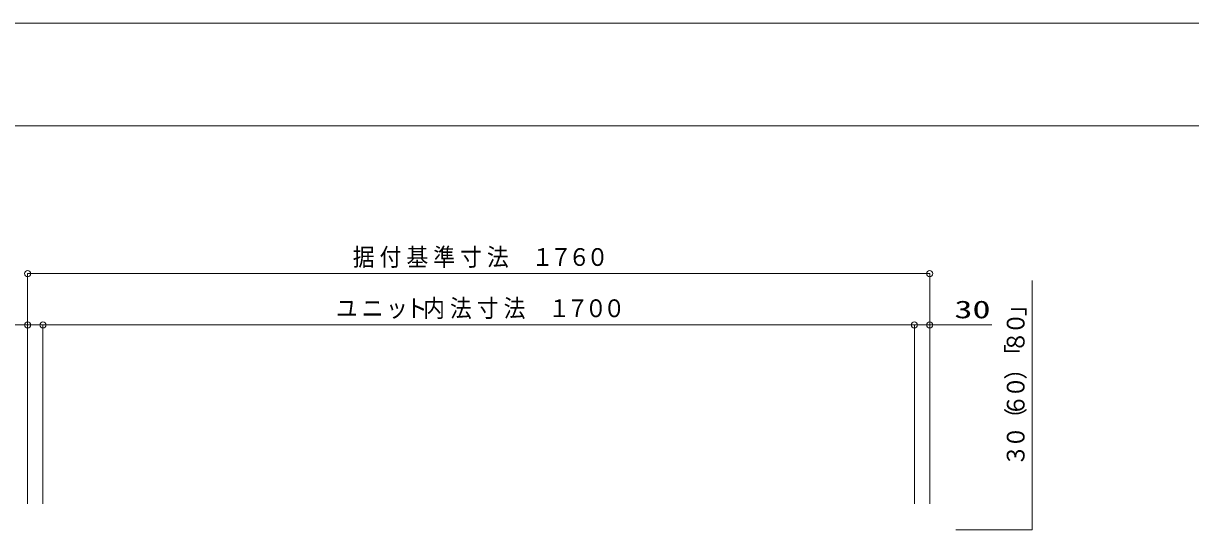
# Model space of a CAD drawing. Units: millimetres on the paper. Extents: x -305 to 305, y -152 to 152.
# Drawn here: x -29.3 to 84.5, y 99.7 to 148.5 of the extents above; entities that cross this region are included whole.
import ezdxf
from ezdxf.enums import TextEntityAlignment as Align

# ---------------------------------------------------------------- set-up
doc = ezdxf.new("R2010")
doc.units = ezdxf.units.MM
for name, color, linetype, lineweight in [('0-0_0', 7, 'Continuous', 9), ('0-1_VIEW0001', 7, 'Continuous', 9), ('0-3_図面枠', 3, 'Continuous', 9), ('0-4_DEFPOINTS', 7, 'Continuous', 9)]:
    doc.layers.add(name, color=color, linetype=linetype, lineweight=lineweight)
doc.styles.add('ＭＳ ゴシック', font='')
doc.styles.get('ＭＳ ゴシック').set_extended_font_data('MS Gothic')

# ---------------------------------------------------------------- blocks, each defined once
blk = doc.blocks.new('_ORIGIN')
at = {"layer": '0-0_0'}
blk.add_line((0, 0), (-1, 0), dxfattribs=at)
blk.add_circle((0, 0), 0.5, dxfattribs=at)

msp = doc.modelspace()

# ---------------------------------------------------------------- linework, layer by layer
at = {"layer": '0-1_VIEW0001'}
for p, q in [((-28.934, 101.613), (-28.934, 124.073)), ((58.466, 124.073), (-28.334, 124.073)), ((59.066, 101.613), (59.066, 124.073)), ((-28.934, 119.074), (-34.834, 119.074)), ((-28.934, 101.613), (-28.934, 119.074)), ((-28.934, 119.074), (-27.434, 119.074)), ((-27.434, 117.534), (-27.434, 119.074)), ((-27.434, 101.613), (-27.434, 119.073)), ((-26.834, 119.074), (-26.234, 119.074)), ((-26.834, 119.073), (56.966, 119.073)), ((56.966, 119.073), (56.366, 119.073)), ((57.566, 119.073), (59.066, 119.073)), ((57.566, 101.613), (57.566, 119.073)), ((59.666, 119.073), (60.266, 119.073)), ((69.067, 99.674), (69.067, 100.274))]:
    msp.add_line(p, q, dxfattribs=at)
for points in [[(61.606, 99.074), (69.067, 99.074), (69.067, 123.416)], [(59.066, 101.613), (59.066, 119.073), (65.105, 119.073)]]:
    msp.add_lwpolyline(points, dxfattribs=at)
at = {"layer": '0-3_図面枠'}
msp.add_lwpolyline([(-291.017, -138.498), (108.983, -138.498), (108.983, 138.502), (-291.017, 138.502)], close=True, dxfattribs=at)
at = {"layer": '0-4_DEFPOINTS'}
msp.add_line((118.983, 148.502), (-301.017, 148.502), dxfattribs=at)

# ---------------------------------------------------------------- block references
at = {"layer": '0-1_VIEW0001', "xscale": 0.6, "yscale": 0.6, "rotation": 180}
for p in [(-28.934, 124.073), (-27.434, 119.074), (-27.434, 119.073), (59.066, 119.073)]:
    msp.add_blockref('_ORIGIN', p, dxfattribs=at)
at = {"layer": '0-1_VIEW0001', "xscale": 0.6, "yscale": 0.6}
for p in [(59.066, 124.073), (-28.934, 119.074), (57.566, 119.073), (57.566, 119.073)]:
    msp.add_blockref('_ORIGIN', p, dxfattribs=at)

# ---------------------------------------------------------------- texts
at = {"layer": '0-1_VIEW0001', "style": 'ＭＳ ゴシック'}
for s, width, p in [('据', 0.9, (2.789, 124.312)), ('付', 0.9, (5.406, 124.312)), ('基', 0.9, (8.024, 124.312)), ('準', 0.9, (10.641, 124.312)), ('寸', 0.9, (13.258, 124.312)), ('法', 0.9, (15.875, 124.312)), ('１', 0.9, (20.231, 124.312)), ('７', 0.9, (22.02, 124.312)), ('６', 0.9, (23.81, 124.312)), ('０', 0.9, (25.599, 124.312)), ('ユ', 0.9, (1.137, 119.312)), ('ニ', 0.9, (3.651, 119.312)), ('ッ', 0.9, (6.033, 119.312)), ('ト', 0.9, (7.955, 119.312)), ('内', 0.9, (9.653, 119.312)), ('法', 0.9, (12.27, 119.312)), ('寸', 0.9, (14.887, 119.312)), ('法', 0.9, (17.504, 119.312)), ('１', 0.9, (21.86, 119.312)), ('７', 0.9, (23.649, 119.312)), ('０', 0.9, (25.439, 119.312)), ('０', 0.9, (27.228, 119.312)), ('30', 1.5, (61.463, 119.198))]:
    msp.add_text(s, height=1.73, dxfattribs=dict(at, width=width)).set_placement(p, align=Align.BOTTOM_LEFT)
at = {"layer": '0-1_VIEW0001', "style": 'ＭＳ ゴシック', "width": 0.9}
for s, p in [('０', (68.828, 118.15)), ('」', (68.828, 119.939)), ('８', (68.828, 116.36)), ('「', (68.828, 115.052)), ('）', (68.828, 113.743)), ('０', (68.828, 111.954)), ('６', (68.828, 110.165)), ('（', (68.828, 108.856)), ('０', (68.828, 107.067)), ('３', (68.828, 105.278))]:
    msp.add_text(s, height=1.73, rotation=90, dxfattribs=at).set_placement(p, align=Align.BOTTOM_LEFT)

doc.saveas('drawing.dxf')
